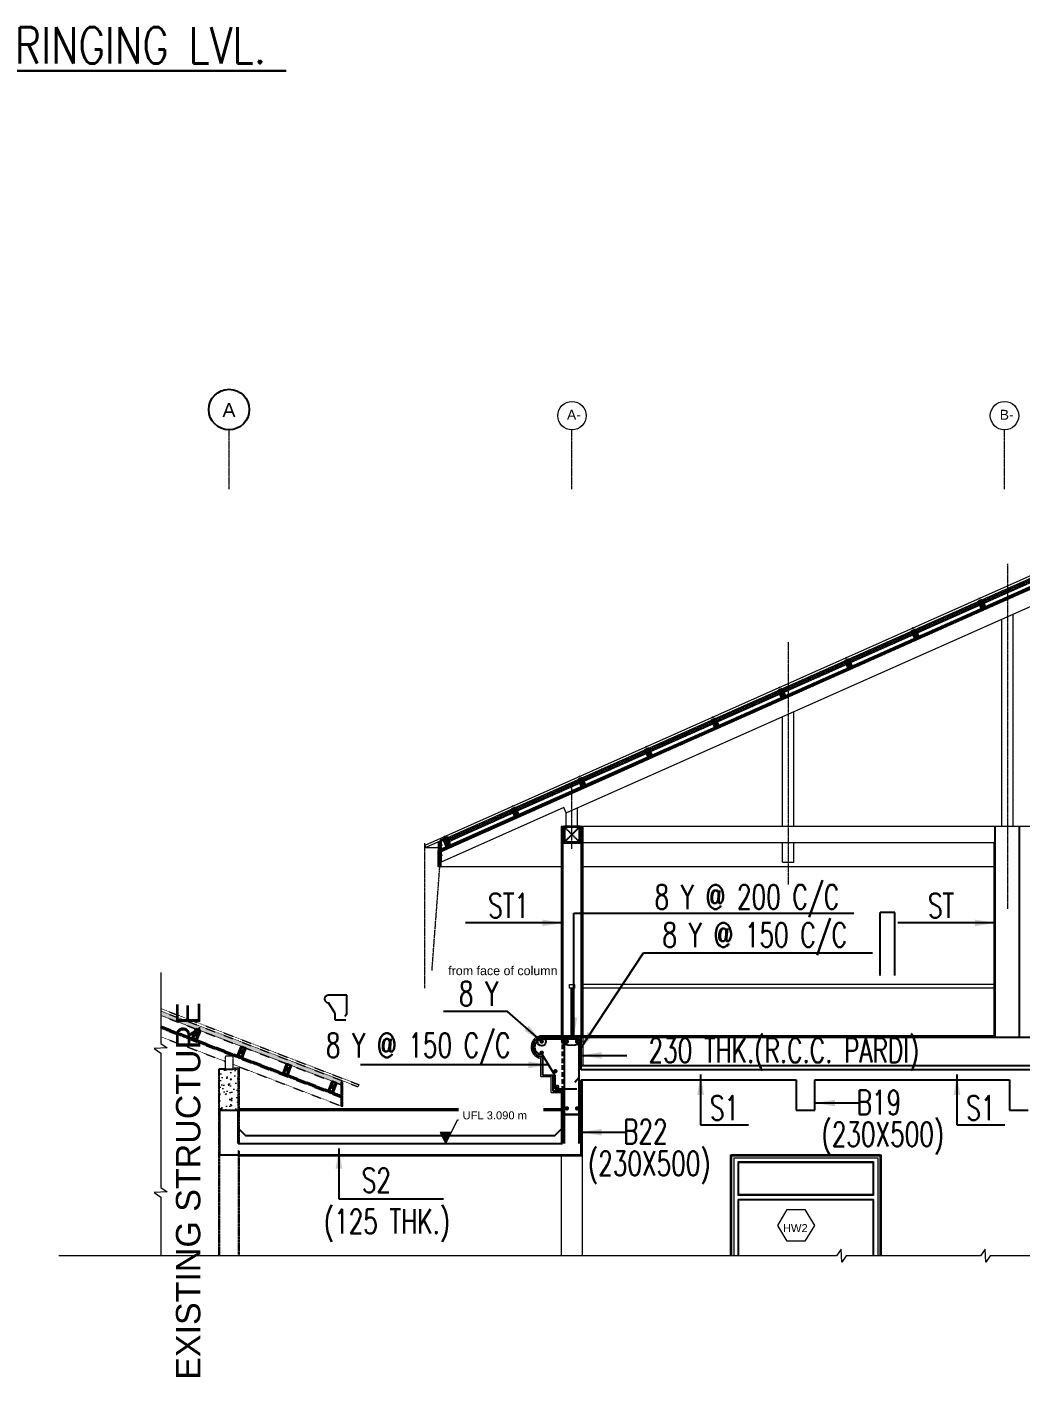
# Model space of a CAD drawing. Header units: millimetres. Extents: x 2659630 to 6742168, y -2425387 to -732288.
# Drawn here: x 3487215 to 3499462, y -1223741 to -1207093 of the extents above; entities that cross this region are included whole.
import ezdxf
from ezdxf.enums import TextEntityAlignment as Align

# ---------------------------------------------------------------- set-up
doc = ezdxf.new("R2010")
doc.units = ezdxf.units.MM
for name, pattern in [('DASHED', [0.75, 0.5, -0.25]), ('Grid Line', [22.225, 12.7, -3.175, 3.175, -3.175]), ('Hidden', [7.14375, 4.7625, -2.38125])]:
    doc.linetypes.add(name, pattern=pattern)
for name, color, linetype in [('A-COLUMN', 12, 'Continuous'), ('A-LINE 08', 8, 'Continuous'), ('A-LINE-1 HIDDEN', 1, 'Continuous'), ('A-MOULDING', 20, 'Continuous'), ('A-WATER PROOFING', 30, 'Continuous'), ('S-BEAM NO', 3, 'Continuous'), ('S-COLUMN', 1, 'Continuous'), ('S-COLUMN NO', 2, 'Continuous'), ('S-CONCRET LINE', 4, 'Continuous'), ('S-DIM-1', 5, 'Continuous'), ('S-REINFORCEMENT', 6, 'Continuous'), ('S-TITIL', 6, 'Continuous')]:
    doc.layers.add(name, color=color, linetype=linetype)
for name, color, linetype, lineweight in [('A-DETL', 90, 'Continuous', 18), ('A-DOOR', 31, 'Continuous', 18), ('A-DOOR-FRAM', 31, 'Continuous', 18), ('A-FLOR-HRAL', 11, 'Continuous', 18), ('A-GLAZ-IDEN', 152, 'Continuous', 9), ('A-GRID-MODE', 80, 'Continuous', 0), ('A-hatch', 253, 'Continuous', 0), ('A-PLASTER', 50, 'Continuous', 0), ('A-ROOF', 6, 'Continuous', 0), ('A-STAIRS', 31, 'Continuous', 18), ('A-STRUCTURE ABOVE', 251, 'DASHED', 0), ('A-TEXT', 211, 'Continuous', 9), ('A-WALL', 113, 'Continuous', 9), ('elevation 02', 2, 'Continuous', 9), ('G-ANNO-DIMS', 111, 'Continuous', 9), ('I-WALL', 2, 'Continuous', 18), ('licensing text', 7, 'Continuous', 5), ('S-GRID', 1, 'Continuous', 9), ('S-GRID-IDEN', 1, 'Continuous', 9), ('section roof', 37, 'Continuous', 20), ('section-steel', 27, 'Continuous', 30), ('TEXT', 150, 'Continuous', 25)]:
    doc.layers.add(name, color=color, linetype=linetype, lineweight=lineweight)
doc.styles.add('Arial', font='arial.ttf', dxfattribs={"height": 123})
doc.styles.add('Arial_1', font='arial.ttf', dxfattribs={"height": 98.353293})
doc.styles.add('Arial_2', font='arial.ttf', dxfattribs={"height": 121.981135})
doc.styles.add('ROMANS', font='r.shx', dxfattribs={"width": 0.7})
doc.dimstyles.new('dim100', dxfattribs={"dimtxt": 250, "dimasz": 250, "dimexe": 200, "dimexo": 200, "dimgap": 100, "dimtad": 1, "dimdec": 0, "dimrnd": 1, "dimzin": 0, "dimdsep": 46, "dimtxsty": 'ROMANS', "dimcen": 0, "dimclrd": 5, "dimclre": 5, "dimclrt": 4, "dimadec": 0, "dimazin": 0, "dimtfac": 1, "dimtdec": 0, "dimtix": 1, "dimtofl": 0, "dimtmove": 2, "dimatfit": 3, "dimfxl": 1, "dimtolj": 1, "dimtzin": 0, "dimlwd": -1, "dimlwe": -1, "dimarcsym": 0})
doc.dimstyles.new('dim33.33', dxfattribs={"dimtxt": 250, "dimasz": 250, "dimexe": 200, "dimexo": 200, "dimgap": 100, "dimtad": 1, "dimdec": 0, "dimlfac": 0.333331, "dimzin": 0, "dimdsep": 46, "dimtxsty": 'ROMANS', "dimcen": 0, "dimclrd": 5, "dimclre": 5, "dimclrt": 4, "dimadec": 0, "dimazin": 0, "dimtfac": 1, "dimtdec": 0, "dimtix": 1, "dimtofl": 0, "dimtmove": 2, "dimatfit": 3, "dimfxl": 1, "dimtolj": 1, "dimtzin": 0, "dimlwd": -1, "dimlwe": -1, "dimarcsym": 0})

# ---------------------------------------------------------------- blocks, each defined once
blk = doc.blocks.new('Spot section')
at = {"layer": 'G-ANNO-DIMS'}
h = blk.add_hatch(color=256, dxfattribs=at)
h.dxf.hatch_style = 1
h.paths.add_polyline_path([(0, 136), (67, 0), (135, 136)])
blk.add_lwpolyline([(135, 136), (0, 136), (67, 0), (213, 294), (1141, 294)], dxfattribs=at)
blk = doc.blocks.new('Purlins')
at = {"layer": 'A-hatch', "lineweight": -3}
h = blk.add_hatch(color=256, dxfattribs=at)
h.dxf.hatch_style = 1
h.paths.add_polyline_path([(61, 122), (0, 122), (0, 0), (61, 0)])
h.paths.add_polyline_path([(56.2, 117.2), (56.2, 4.8), (4.8, 4.8), (4.8, 117.2)], flags=16)
at = {"layer": 'A-COLUMN', "color": 1}
for points in [[(4.8, 117.2), (56.2, 4.8)], [(56.2, 117.2), (4.8, 4.8)]]:
    blk.add_lwpolyline(points, dxfattribs=at)
at = {"layer": 'section-steel'}
for points in [[(0, 122), (61, 122), (61, 0), (0, 0)], [(4.8, 117.2), (56.2, 117.2), (56.2, 4.8), (4.8, 4.8)]]:
    blk.add_lwpolyline(points, close=True, dxfattribs=at)
blk = doc.blocks.new('Grid - M_Grid Head - Circle_02-314212-GROUND FLOOR PLAN_01')
at = {"layer": 'A-LINE 08'}
blk.add_circle((0, 0), 5, dxfattribs=at)
blk = doc.blocks.new('Grid - M_Grid Head - Circle-24584-GROUND FLOOR PLAN-01')
at = {"layer": 'A-GRID-MODE'}
blk.add_circle((0, 0), 3.5, dxfattribs=at)

msp = doc.modelspace()

# ---------------------------------------------------------------- hatches: boundary and pattern name
at = {"layer": 'A-DETL'}
h = msp.add_hatch(dxfattribs=at)
h.set_pattern_fill('HONEY', color=256, scale=100, angle=45)
h.set_pattern_definition([(45, (2374518.583, 459189.726), (5.6035967, 20.912907593), [12.5, -25]), (165, (2374518.583, 459189.726), (-20.912907593, -5.6035967), [12.5, -25]), (105, (2374518.583, 459189.726), (-15.30931089, 15.30931089), [-25, 12.5])])
h.paths.add_polyline_path([(3499792.13, -1213856.261), (3499771.793, -1213810.583), (3498993.466, -1214157.117), (3499013.803, -1214202.794)])
h = msp.add_hatch(dxfattribs=at)
h.set_pattern_fill('HONEY', color=256, scale=100, angle=45)
h.set_pattern_definition([(45, (2373696.392, 458823.664), (5.6035967, 20.912907593), [12.5, -25]), (165, (2373696.392, 458823.664), (-20.912907593, -5.6035967), [12.5, -25]), (105, (2373696.392, 458823.664), (-15.30931089, 15.30931089), [-25, 12.5])])
h.paths.add_polyline_path([(3498969.939, -1214222.324), (3498949.602, -1214176.646), (3498171.275, -1214523.18), (3498191.612, -1214568.857)])
h = msp.add_hatch(dxfattribs=at)
h.set_pattern_fill('HONEY', color=256, scale=100, angle=45)
h.set_pattern_definition([(45, (2372874.201, 458457.6), (5.6035967, 20.912907593), [12.5, -25]), (165, (2372874.201, 458457.6), (-20.912907593, -5.6035967), [12.5, -25]), (105, (2372874.201, 458457.6), (-15.30931089, 15.30931089), [-25, 12.5])])
h.paths.add_polyline_path([(3498147.748, -1214588.387), (3498127.411, -1214542.709), (3497349.084, -1214889.243), (3497369.421, -1214934.92)])
h = msp.add_hatch(dxfattribs=at)
h.set_pattern_fill('HONEY', color=256, scale=100, angle=45)
h.set_pattern_definition([(45, (2372052.01, 458091.538), (5.6035967, 20.912907593), [12.5, -25]), (165, (2372052.01, 458091.538), (-20.912907593, -5.6035967), [12.5, -25]), (105, (2372052.01, 458091.538), (-15.30931089, 15.30931089), [-25, 12.5])])
h.paths.add_polyline_path([(3497325.557, -1214954.45), (3497305.22, -1214908.772), (3496526.893, -1215255.306), (3496547.23, -1215300.983)])
h = msp.add_hatch(dxfattribs=at)
h.set_pattern_fill('HONEY', color=256, scale=100, angle=45)
h.set_pattern_definition([(45, (2371229.819, 457725.475), (5.6035967, 20.912907593), [12.5, -25]), (165, (2371229.819, 457725.475), (-20.912907593, -5.6035967), [12.5, -25]), (105, (2371229.819, 457725.475), (-15.30931089, 15.30931089), [-25, 12.5])])
h.paths.add_polyline_path([(3496503.366, -1215320.513), (3496483.029, -1215274.835), (3495704.702, -1215621.369), (3495725.039, -1215667.046)])
h = msp.add_hatch(dxfattribs=at)
h.set_pattern_fill('HONEY', color=256, scale=100, angle=45)
h.set_pattern_definition([(45, (2370407.763, 457359.109), (5.6035967, 20.912907593), [12.5, -25]), (165, (2370407.763, 457359.109), (-20.912907593, -5.6035967), [12.5, -25]), (105, (2370407.763, 457359.109), (-15.30931089, 15.30931089), [-25, 12.5])])
h.paths.add_polyline_path([(3495681.175, -1215686.575), (3495660.838, -1215640.898), (3494882.511, -1215987.432), (3494902.848, -1216033.109)])
h = msp.add_hatch(dxfattribs=at)
h.set_pattern_fill('HONEY', color=256, scale=100, angle=45)
h.set_pattern_definition([(45, (2369585.438, 456993.349), (5.6035967, 20.912907593), [12.5, -25]), (165, (2369585.438, 456993.349), (-20.912907593, -5.6035967), [12.5, -25]), (105, (2369585.438, 456993.349), (-15.30931089, 15.30931089), [-25, 12.5])])
h.paths.add_polyline_path([(3494858.984, -1216052.638), (3494838.647, -1216006.961), (3494060.32, -1216353.495), (3494080.657, -1216399.172)])
h = msp.add_hatch(dxfattribs=at)
h.set_pattern_fill('HONEY', color=256, scale=100, angle=45)
h.set_pattern_definition([(45, (2368763.247, 456627.286), (5.6035967, 20.912907593), [12.5, -25]), (165, (2368763.247, 456627.286), (-20.912907593, -5.6035967), [12.5, -25]), (105, (2368763.247, 456627.286), (-15.30931089, 15.30931089), [-25, 12.5])])
h.paths.add_polyline_path([(3494036.793, -1216418.701), (3494016.456, -1216373.024), (3493238.13, -1216719.558), (3493258.466, -1216765.235)])
h = msp.add_hatch(dxfattribs=at)
h.set_pattern_fill('HONEY', color=256, scale=100, angle=45)
h.set_pattern_definition([(45, (2367941.056, 456261.223), (5.6035967, 20.912907593), [12.5, -25]), (165, (2367941.056, 456261.223), (-20.912907593, -5.6035967), [12.5, -25]), (105, (2367941.056, 456261.223), (-15.30931089, 15.30931089), [-25, 12.5])])
h.paths.add_polyline_path([(3493214.602, -1216784.764), (3493194.265, -1216739.087), (3492415.939, -1217085.621), (3492436.275, -1217131.298)])
at = {"layer": 'A-hatch', "lineweight": -3}
h = msp.add_hatch(color=256, dxfattribs=at)
h.dxf.hatch_style = 1
h.paths.add_polyline_path([(3498993.466, -1214157.117), (3498949.602, -1214176.646), (3498988.648, -1214264.347), (3499032.513, -1214244.817)])
h.paths.add_polyline_path([(3499027.231, -1214242.79), (3498990.676, -1214259.066), (3498954.883, -1214178.674), (3498991.439, -1214162.398)], flags=16)
h = msp.add_hatch(color=256, dxfattribs=at)
h.dxf.hatch_style = 1
h.paths.add_polyline_path([(3498171.275, -1214523.18), (3498127.411, -1214542.709), (3498166.458, -1214630.41), (3498210.322, -1214610.88)])
h.paths.add_polyline_path([(3498205.041, -1214608.853), (3498168.485, -1214625.129), (3498132.692, -1214544.737), (3498169.248, -1214528.461)], flags=16)
h = msp.add_hatch(color=256, dxfattribs=at)
h.dxf.hatch_style = 1
h.paths.add_polyline_path([(3497349.084, -1214889.243), (3497305.22, -1214908.772), (3497344.267, -1214996.473), (3497388.131, -1214976.943)])
h.paths.add_polyline_path([(3497382.85, -1214974.916), (3497346.294, -1214991.192), (3497310.501, -1214910.8), (3497347.057, -1214894.524)], flags=16)
h = msp.add_hatch(color=256, dxfattribs=at)
h.dxf.hatch_style = 1
h.paths.add_polyline_path([(3496526.893, -1215255.306), (3496483.029, -1215274.835), (3496522.076, -1215362.536), (3496565.94, -1215343.006)])
h.paths.add_polyline_path([(3496560.659, -1215340.979), (3496524.103, -1215357.254), (3496488.31, -1215276.862), (3496524.866, -1215260.587)], flags=16)
h = msp.add_hatch(color=256, dxfattribs=at)
h.dxf.hatch_style = 1
h.paths.add_polyline_path([(3495704.702, -1215621.369), (3495660.838, -1215640.898), (3495699.885, -1215728.599), (3495743.749, -1215709.069)])
h.paths.add_polyline_path([(3495738.468, -1215707.042), (3495701.912, -1215723.317), (3495666.119, -1215642.925), (3495702.675, -1215626.65)], flags=16)
h = msp.add_hatch(color=256, dxfattribs=at)
h.dxf.hatch_style = 1
h.paths.add_polyline_path([(3494882.511, -1215987.432), (3494838.647, -1216006.961), (3494877.694, -1216094.662), (3494921.558, -1216075.132)])
h.paths.add_polyline_path([(3494916.277, -1216073.105), (3494879.721, -1216089.38), (3494843.928, -1216008.988), (3494880.484, -1215992.713)], flags=16)
h = msp.add_hatch(color=256, dxfattribs=at)
h.dxf.hatch_style = 1
h.paths.add_polyline_path([(3494060.32, -1216353.495), (3494016.456, -1216373.024), (3494055.503, -1216460.725), (3494099.367, -1216441.195)])
h.paths.add_polyline_path([(3494094.086, -1216439.168), (3494057.53, -1216455.443), (3494021.737, -1216375.051), (3494058.293, -1216358.776)], flags=16)
h = msp.add_hatch(color=256, dxfattribs=at)
h.dxf.hatch_style = 1
h.paths.add_polyline_path([(3493238.13, -1216719.558), (3493194.265, -1216739.087), (3493233.312, -1216826.788), (3493277.176, -1216807.258)])
h.paths.add_polyline_path([(3493271.895, -1216805.231), (3493235.339, -1216821.506), (3493199.547, -1216741.114), (3493236.102, -1216724.839)], flags=16)
h = msp.add_hatch(color=256, dxfattribs=at)
h.dxf.hatch_style = 1
h.paths.add_polyline_path([(3494029.876, -1216957.973), (3493841.876, -1216957.973), (3493841.877, -1217145.972), (3494029.877, -1217145.972)], flags=16)
h.paths.add_polyline_path([(3494035.876, -1216951.973), (3493835.876, -1216951.973), (3493835.877, -1217151.972), (3494035.877, -1217151.972)])
h = msp.add_hatch(color=256, dxfattribs=at)
h.dxf.hatch_style = 1
h.paths.add_polyline_path([(3492395.115, -1217094.892), (3492351.251, -1217114.421), (3492390.298, -1217202.122), (3492434.162, -1217182.592)])
h.paths.add_polyline_path([(3492428.881, -1217180.565), (3492392.325, -1217196.84), (3492356.532, -1217116.448), (3492393.088, -1217100.173)], flags=16)
at = {"layer": 'A-STRUCTURE ABOVE', "linetype": 'Hidden', "ltscale": 0.005, "true_color": 0x939598}
h = msp.add_hatch(dxfattribs=at)
h.set_pattern_fill('HONEY', color=252, scale=100, angle=44.9997132)
h.set_pattern_definition([(44.9997132, (2353663.872, 454920.944), (5.60370138, 20.912879545), [12.5, -25]), (164.9997132, (2353663.872, 454920.944), (-20.91293564, -5.603492025), [12.5, -25]), (104.9997132, (2353663.872, 454920.944), (-15.309234264, 15.30938752), [-25, 12.5])])
h.paths.add_polyline_path([(3488867.045, -1219228.717), (3488867.045, -1219282.274), (3491085.429, -1220133.845), (3491085.429, -1220080.288)])
h = msp.add_hatch(dxfattribs=at)
h.set_pattern_fill('ANSI37', color=252, scale=100, angle=338.9997132)
h.set_pattern_definition([(23.999713, (3697602.261, -1179856.3), (-5.0841509, 11.4193437), []), (113.999713, (3697602.261, -1179856.3), (-11.4193437, -5.0841509), [])])
h.paths.add_polyline_path([(3488867.045, -1219414.668), (3488867.045, -1219441.447), (3491085.428, -1220293.017), (3491085.428, -1220266.238)])
h = msp.add_hatch(dxfattribs=at)
h.set_pattern_fill('AR-CONC', color=252, scale=25, angle=359.9997132)
h.set_pattern_definition([(49.999713, (4093094.86, -1937688.88), (179.314967, -15.688931), [18.75, -206.25]), (354.999713, (4093094.86, -1937688.88), (-34.686892, 188.048207), [15, -165]), (100.451158, (4093109.8, -1937690.2), (144.628074, 172.359274), [15.935048, -175.285528]), (46.183913, (4093094.86, -1937638.88), (266.810126, -41.381156), [28.125, -309.375]), (96.63535, (4093117.1, -1937642.33), (233.666705, 243.52848), [23.902585, -262.92844]), (351.183877, (4093094.86, -1937638.88), (233.666705, 243.52848), [22.5, -247.5]), (20.999713, (4093119.86, -1937651.38), (149.22626, -100.65547), [18.75, -206.25]), (325.999713, (4093119.86, -1937651.38), (60.82974, 181.287207), [15, -165]), (71.451158, (4093132.3, -1937659.77), (210.055998, 80.631737), [15.935047, -175.285528]), (37.499713, (4093094.86, -1937688.884), (3.0403804, 83.2234482), [0, -163, 0, -167.5, 0, -165.625]), (7.499713, (4093094.86, -1937688.88), (65.767878, 98.602599), [0, -95.5, 0, -159.25, 0, -63.125]), (327.499713, (4093039.11, -1937688.884), (133.455581, -5.639386), [0, -62.5, 0, -195, 0, -258.75]), (317.499713, (4093014.11, -1937688.88), (145.796668, 25.025516), [0, -81.25, 0, -129.5, 0, -183.75])])
h.paths.add_polyline_path([(3489820.894, -1220451.855), (3489590.894, -1220451.854), (3489590.897, -1219951.854), (3489820.896, -1219951.855)])
h = msp.add_hatch(dxfattribs=at)
h.set_pattern_fill('ANSI31', color=252, scale=100, angle=338.7453312)
h.set_pattern_definition([(23.7453312, (2353690.321, 455061.776), (-5.03340129, 11.44180368), [])])
h.paths.add_polyline_path([(3491109.117, -1220096.918), (3491085.429, -1220096.918), (3491085.428, -1220399.485), (3491110.427, -1220399.486), (3491110.055, -1220311.261), (3491106.226, -1220310.804), (3491106.226, -1220299.778), (3491110.004, -1220299.287), (3491109.523, -1220185.524), (3491106.227, -1220185.096), (3491106.227, -1220174.07), (3491109.473, -1220173.682)])
at = {"layer": 'A-WALL', "lineweight": -3}
h = msp.add_hatch(dxfattribs=at)
h.set_pattern_fill('ANSI37', color=252, scale=100, angle=24)
h.set_pattern_definition([(69, (2283973.199, 398736.058), (-11.66975533, 4.47959937), []), (159, (2283973.199, 398736.058), (-4.47959937, -11.66975533), [])])
h.paths.add_polyline_path([(3499262.466, -1214169.801), (3499252.297, -1214146.963), (3499945.439, -1213838.356), (3499955.608, -1213861.195)])
h = msp.add_hatch(dxfattribs=at)
h.set_pattern_fill('ANSI37', color=252, scale=100, angle=24)
h.set_pattern_definition([(69, (2283280.057, 398427.451), (-11.66975533, 4.47959937), []), (159, (2283280.057, 398427.451), (-4.47959937, -11.66975533), [])])
h.paths.add_polyline_path([(3498569.323, -1214478.408), (3498559.155, -1214455.57), (3499252.297, -1214146.963), (3499262.466, -1214169.801)])
h = msp.add_hatch(dxfattribs=at)
h.set_pattern_fill('ANSI37', color=252, scale=100, angle=24)
h.set_pattern_definition([(69, (2282586.915, 398118.845), (-11.66975533, 4.47959937), []), (159, (2282586.915, 398118.845), (-4.47959937, -11.66975533), [])])
h.paths.add_polyline_path([(3497876.181, -1214787.015), (3497866.013, -1214764.176), (3498559.155, -1214455.57), (3498569.323, -1214478.408)])
h = msp.add_hatch(dxfattribs=at)
h.set_pattern_fill('ANSI37', color=252, scale=100, angle=24)
h.set_pattern_definition([(69, (2281893.773, 397810.238), (-11.66975533, 4.47959937), []), (159, (2281893.773, 397810.238), (-4.47959937, -11.66975533), [])])
h.paths.add_polyline_path([(3497183.039, -1215095.622), (3497172.871, -1215072.783), (3497866.013, -1214764.176), (3497876.181, -1214787.015)])
h = msp.add_hatch(dxfattribs=at)
h.set_pattern_fill('ANSI37', color=252, scale=100, angle=24)
h.set_pattern_definition([(69, (2281200.63, 397501.631), (-11.66975533, 4.47959937), []), (159, (2281200.63, 397501.631), (-4.47959937, -11.66975533), [])])
h.paths.add_polyline_path([(3496489.897, -1215404.228), (3496479.728, -1215381.39), (3497172.871, -1215072.783), (3497183.039, -1215095.622)])
h = msp.add_hatch(dxfattribs=at)
h.set_pattern_fill('ANSI37', color=252, scale=100, angle=24)
h.set_pattern_definition([(69, (2280507.488, 397193.024), (-11.66975533, 4.47959937), []), (159, (2280507.488, 397193.024), (-4.47959937, -11.66975533), [])])
h.paths.add_polyline_path([(3495796.755, -1215712.835), (3495786.586, -1215689.997), (3496479.728, -1215381.39), (3496489.897, -1215404.228)])
h = msp.add_hatch(dxfattribs=at)
h.set_pattern_fill('ANSI37', color=252, scale=100, angle=24)
h.set_pattern_definition([(69, (2279814.346, 396884.418), (-11.66975533, 4.47959937), []), (159, (2279814.346, 396884.418), (-4.47959937, -11.66975533), [])])
h.paths.add_polyline_path([(3495103.613, -1216021.442), (3495093.444, -1215998.603), (3495786.586, -1215689.997), (3495796.755, -1215712.835)])
h = msp.add_hatch(dxfattribs=at)
h.set_pattern_fill('ANSI37', color=252, scale=100, angle=24)
h.set_pattern_definition([(69, (2279121.204, 396575.811), (-11.66975533, 4.47959937), []), (159, (2279121.204, 396575.811), (-4.47959937, -11.66975533), [])])
h.paths.add_polyline_path([(3494410.47, -1216330.049), (3494400.302, -1216307.21), (3495093.444, -1215998.603), (3495103.613, -1216021.442)])
h = msp.add_hatch(dxfattribs=at)
h.set_pattern_fill('ANSI37', color=252, scale=100, angle=24)
h.set_pattern_definition([(69, (2278428.062, 396267.204), (-11.66975533, 4.47959937), []), (159, (2278428.062, 396267.204), (-4.47959937, -11.66975533), [])])
h.paths.add_polyline_path([(3493717.328, -1216638.656), (3493707.16, -1216615.817), (3494400.302, -1216307.21), (3494410.47, -1216330.049)])
h = msp.add_hatch(dxfattribs=at)
h.set_pattern_fill('ANSI37', color=252, scale=100, angle=24)
h.set_pattern_definition([(69, (2277734.92, 395958.597), (-11.66975533, 4.47959937), []), (159, (2277734.92, 395958.597), (-4.47959937, -11.66975533), [])])
h.paths.add_polyline_path([(3493024.186, -1216947.262), (3493014.018, -1216924.424), (3493707.16, -1216615.817), (3493717.328, -1216638.656)])
h = msp.add_hatch(dxfattribs=at)
h.set_pattern_fill('ANSI37', color=252, scale=100, angle=24)
h.set_pattern_definition([(69, (2277041.777, 395649.99), (-11.66975533, 4.47959937), []), (159, (2277041.777, 395649.99), (-4.47959937, -11.66975533), [])])
h.paths.add_polyline_path([(3492320.876, -1217260.396), (3492320.876, -1217233.03), (3493014.018, -1216924.424), (3493024.186, -1216947.262)])
h = msp.add_hatch(dxfattribs=at)
h.set_pattern_fill('ANSI31', color=252, scale=100, angle=338.745618)
h.set_pattern_definition([(23.74561796, (2365692.834, 458010.503), (-5.03345856, 11.44177849), [])])
h.paths.add_polyline_path([(3492292.538, -1217142.497), (3492316.226, -1217142.497), (3492316.226, -1217445.065), (3492291.226, -1217445.065), (3492291.599, -1217356.84), (3492295.428, -1217356.383), (3492295.428, -1217345.357), (3492291.65, -1217344.866), (3492292.131, -1217231.103), (3492295.428, -1217230.675), (3492295.428, -1217219.649), (3492292.182, -1217219.261)])

# ---------------------------------------------------------------- linework, layer by layer
at = {"layer": 'A-COLUMN', "color": 1}
for points in [[(3498954.883, -1214178.674), (3499027.231, -1214242.79)], [(3498991.439, -1214162.398), (3498990.676, -1214259.066)], [(3498132.692, -1214544.737), (3498205.041, -1214608.853)], [(3498169.248, -1214528.461), (3498168.485, -1214625.129)], [(3497310.501, -1214910.8), (3497382.85, -1214974.916)], [(3497347.057, -1214894.524), (3497346.294, -1214991.192)], [(3496488.31, -1215276.862), (3496560.659, -1215340.979)], [(3496524.866, -1215260.587), (3496524.103, -1215357.254)], [(3495702.675, -1215626.65), (3495701.912, -1215723.317)], [(3495666.119, -1215642.925), (3495738.468, -1215707.042)], [(3494843.928, -1216008.988), (3494916.277, -1216073.105)], [(3494880.484, -1215992.713), (3494879.721, -1216089.38)], [(3494021.737, -1216375.051), (3494094.086, -1216439.168)], [(3494058.293, -1216358.776), (3494057.53, -1216455.443)], [(3493199.547, -1216741.114), (3493271.895, -1216805.231)], [(3493236.102, -1216724.839), (3493235.339, -1216821.506)], [(3492356.532, -1217116.448), (3492428.881, -1217180.565)], [(3492393.088, -1217100.173), (3492392.325, -1217196.84)]]:
    msp.add_lwpolyline(points, dxfattribs=at)
at = {"layer": 'A-DOOR'}
for p, q in [((3495930.378, -1221038.951), (3497706.378, -1221038.951)), ((3497656.378, -1221088.951), (3495980.378, -1221088.951)), ((3497646.378, -1221098.951), (3495990.378, -1221098.951)), ((3497656.378, -1221501.928), (3495980.378, -1221501.928)), ((3497656.378, -1221551.928), (3495980.378, -1221551.928)), ((3497646.378, -1221491.928), (3495990.378, -1221491.928)), ((3497646.378, -1221561.928), (3495990.378, -1221561.928))]:
    msp.add_line(p, q, dxfattribs=at)
at = {"layer": 'A-DOOR-FRAM'}
for p, q in [((3495930.378, -1221038.951), (3495930.378, -1222247.498)), ((3495980.378, -1221088.951), (3495980.378, -1221501.928)), ((3495990.378, -1221098.951), (3495990.378, -1221491.928)), ((3497646.378, -1221098.951), (3497646.378, -1221491.928)), ((3497656.378, -1221088.951), (3497656.378, -1221501.928)), ((3497706.378, -1221038.951), (3497706.378, -1222247.498)), ((3495980.378, -1221551.928), (3495980.378, -1222247.498)), ((3495990.378, -1221561.928), (3495990.378, -1222247.498)), ((3497646.378, -1221561.928), (3497646.378, -1222247.498)), ((3497656.378, -1221551.928), (3497656.378, -1222247.498))]:
    msp.add_line(p, q, dxfattribs=at)
at = {"layer": 'A-FLOR-HRAL'}
for p, q in [((3493927.876, -1219552.049), (3493927.876, -1218947.045)), ((3493943.876, -1219552.049), (3493943.876, -1218947.045)), ((3499135.873, -1218902.046), (3494070.878, -1218902.046)), ((3499135.873, -1218947.046), (3494070.878, -1218947.046))]:
    msp.add_line(p, q, dxfattribs=at)
msp.add_lwpolyline([(3493905.876, -1218902.045), (3493965.876, -1218902.045), (3493965.876, -1218947.045), (3493905.876, -1218947.045)], close=True, dxfattribs=at)
at = {"layer": 'A-GLAZ-IDEN'}
msp.add_lwpolyline([(3496806.578, -1222065.803), (3496591.86, -1222065.803), (3496473.854, -1221870.912), (3496591.86, -1221676.021), (3496808.171, -1221676.021), (3496926.178, -1221870.912), (3496806.578, -1222065.803)], close=True, dxfattribs=at)
at = {"layer": 'A-LINE-1 HIDDEN', "linetype": 'Hidden'}
for p, q in [((3493820.876, -1216951.963), (3493820.876, -1219552.05)), ((3494050.876, -1216951.963), (3494050.876, -1219552.05)), ((3499155.88, -1219552.049), (3499155.88, -1216951.962)), ((3499455.879, -1219552.049), (3499455.879, -1216951.962)), ((3494050.876, -1217151.967), (3493820.876, -1217151.967)), ((3494050.876, -1219552.049), (3509800.878, -1219552.048)), ((3489832.974, -1220451.964), (3493800.878, -1220451.964))]:
    msp.add_line(p, q, dxfattribs=at)
at = {"layer": 'A-LINE-1 HIDDEN', "linetype": 'Hidden', "ltscale": 0.5}
for p, q in [((3493841.876, -1216957.968), (3494029.877, -1217145.967)), ((3493841.877, -1217145.967), (3494029.876, -1216957.968))]:
    msp.add_line(p, q, dxfattribs=at)
at = {"layer": 'A-LINE-1 HIDDEN', "linetype": 'Hidden'}
msp.add_lwpolyline([(3495893.378, -1222247.498), (3495893.378, -1221001.951), (3497743.378, -1221001.951), (3497743.378, -1222247.498)], dxfattribs=at)
at = {"layer": 'A-MOULDING'}
msp.add_line((3509820.879, -1219902.044), (3494050.878, -1219902.044), dxfattribs=at)
at = {"layer": 'A-PLASTER'}
for p, q in [((3494070.878, -1219532.038), (3493567.599, -1219532.038)), ((3494070.878, -1219532.038), (3494070.878, -1219902.044)), ((3493550.876, -1220037.008), (3493550.876, -1219810.581)), ((3493550.876, -1220037.008), (3493680.878, -1220037.009)), ((3493680.877, -1220231.983), (3493680.878, -1220037.009)), ((3494062.878, -1220076.965), (3494062.878, -1221013.965)), ((3493680.877, -1220231.983), (3493800.878, -1220231.983)), ((3493800.878, -1220231.983), (3493800.878, -1220861.966)), ((3489832.96, -1221013.966), (3494062.878, -1221013.966))]:
    msp.add_line(p, q, dxfattribs=at)
msp.add_arc((3493570.876, -1219672.008), 140.009, 90, 261.7872427, dxfattribs=at)
at = {"layer": 'A-ROOF', "linetype": 'Continuous'}
for p, q in [((3501935.878, -1212816.421), (3492120.876, -1217186.341)), ((3501935.878, -1212847.071), (3492132.264, -1217211.921)), ((3492120.876, -1217186.341), (3492132.264, -1217211.921)), ((3492132.264, -1217211.921), (3492292.026, -1217211.921)), ((3492316.226, -1217445.065), (3493800.876, -1217445.065)), ((3494070.878, -1217445.065), (3499143.879, -1217445.065))]:
    msp.add_line(p, q, dxfattribs=at)
at = {"layer": 'A-STAIRS'}
for points in [[(3488867.045, -1218753.902), (3488867.045, -1219626.693), (3488942.947, -1219681.082), (3488784.419, -1219689.488), (3488867.045, -1219748.696), (3488867.045, -1221402.713), (3488942.947, -1221457.102), (3488784.419, -1221465.508), (3488867.045, -1221524.716), (3488867.045, -1222247.498)], [(3513065.678, -1222247.498), (3500871.371, -1222247.498), (3500816.982, -1222323.399), (3500808.576, -1222164.872), (3500749.368, -1222247.498), (3499095.351, -1222247.498), (3499040.962, -1222323.399), (3499032.556, -1222164.872), (3498973.348, -1222247.498), (3497319.332, -1222247.498), (3497264.942, -1222323.399), (3497256.56, -1222165.316), (3497197.328, -1222247.498), (3487607.83, -1222247.498)]]:
    msp.add_lwpolyline(points, dxfattribs=at)
at = {"layer": 'A-STRUCTURE ABOVE', "color": 252, "linetype": 'Hidden', "ltscale": 0.005, "true_color": 0x939598}
for p, q in [((3488867.045, -1219198.725), (3491305.867, -1220134.915)), ((3488867.045, -1219228.717), (3491295.832, -1220161.055)), ((3488867.045, -1219282.274), (3491085.429, -1220133.845)), ((3488867.045, -1219283.988), (3491085.429, -1220135.559)), ((3488867.045, -1219414.668), (3491085.428, -1220266.238)), ((3488867.045, -1219545.348), (3489658.77, -1219849.267)), ((3489578.947, -1222247.498), (3489579.028, -1219939.817)), ((3489658.77, -1219939.817), (3489579.028, -1219939.817)), ((3489590.894, -1220451.854), (3489590.896, -1219949.817)), ((3489820.896, -1219949.818), (3489590.896, -1219949.817)), ((3489658.77, -1219939.817), (3489758.77, -1219939.818)), ((3489758.77, -1219887.654), (3491085.428, -1220396.918)), ((3489758.77, -1219929.818), (3489832.988, -1219929.818)), ((3489820.894, -1220451.855), (3489820.896, -1219949.818)), ((3489832.988, -1219929.818), (3489832.963, -1220861.966)), ((3489590.947, -1222247.498), (3489590.993, -1220941.964)), ((3489820.961, -1220941.964), (3489820.926, -1222247.498)), ((3489832.96, -1220953.964), (3489832.926, -1222247.498))]:
    msp.add_line(p, q, dxfattribs=at)
for points in [[(3488867.045, -1219441.447), (3491085.428, -1220293.017), (3491085.428, -1220266.238), (3488867.045, -1219414.668)], [(3491109.117, -1220096.866), (3491085.429, -1220096.971), (3491085.428, -1220399.485), (3491110.428, -1220399.486), (3491109.117, -1220096.866)]]:
    msp.add_lwpolyline(points, dxfattribs=at)
msp.add_lwpolyline([(3489758.771, -1219784.362), (3489658.771, -1219784.362), (3489658.77, -1219949.817), (3489758.77, -1219949.818)], close=True, dxfattribs=at)
at = {"layer": 'A-WALL'}
for p, q in [((3510070.883, -1216951.962), (3493800.978, -1216951.963)), ((3493800.978, -1216951.963), (3493800.978, -1219532.038)), ((3494070.878, -1216951.963), (3494070.878, -1219532.038)), ((3499143.879, -1217151.958), (3494070.878, -1217151.958)), ((3499143.879, -1219532.04), (3499143.879, -1217151.958)), ((3499135.873, -1219532.04), (3494070.878, -1219532.042)), ((3489832.974, -1220431.964), (3493800.878, -1220431.964)), ((3493800.878, -1221013.965), (3493800.878, -1222247.498)), ((3494062.878, -1221013.965), (3494062.878, -1222247.498))]:
    msp.add_line(p, q, dxfattribs=at)
at = {"layer": 'A-WALL', "color": 252, "lineweight": -3}
for p, q in [((3492292.131, -1217186.965), (3492292.179, -1217175.122, 0.001)), ((3492291.599, -1217312.703), (3492291.65, -1217300.728, 0.001))]:
    msp.add_line(p, q, dxfattribs=at)
for points in [[(3499945.439, -1213838.356), (3499955.608, -1213861.195), (3499262.466, -1214169.801), (3499252.297, -1214146.963)], [(3499252.297, -1214146.963), (3499262.466, -1214169.801), (3498569.323, -1214478.408), (3498559.155, -1214455.57)], [(3498559.155, -1214455.57), (3498569.323, -1214478.408), (3497876.181, -1214787.015), (3497866.013, -1214764.176)], [(3497866.013, -1214764.176), (3497876.181, -1214787.015), (3497183.039, -1215095.622), (3497172.871, -1215072.783)], [(3497172.871, -1215072.783), (3497183.039, -1215095.622), (3496489.897, -1215404.228), (3496479.728, -1215381.39)], [(3496479.728, -1215381.39), (3496489.897, -1215404.228), (3495796.755, -1215712.835), (3495786.586, -1215689.997)], [(3495786.586, -1215689.997), (3495796.755, -1215712.835), (3495103.613, -1216021.442), (3495093.444, -1215998.603)], [(3495093.444, -1215998.603), (3495103.613, -1216021.442), (3494410.47, -1216330.049), (3494400.302, -1216307.21)], [(3494400.302, -1216307.21), (3494410.47, -1216330.049), (3493717.328, -1216638.656), (3493707.16, -1216615.817)], [(3493707.16, -1216615.817), (3493717.328, -1216638.656), (3493024.186, -1216947.262), (3493014.018, -1216924.424)], [(3493014.018, -1216924.424), (3493024.186, -1216947.262), (3492320.876, -1217260.396), (3492320.876, -1217233.03)]]:
    msp.add_lwpolyline(points, close=True, dxfattribs=at)
at = {"layer": 'A-WALL', "lineweight": -3}
msp.add_lwpolyline([(3492425.407, -1217148.445), (3492429.975, -1217146.411), (3492403.031, -1217085.894), (3492315.703, -1217124.775), (3492315.703, -1217354.434), (3492320.876, -1217354.434), (3492320.876, -1217127.945), (3492400.497, -1217092.496), (3492425.407, -1217148.445)], close=True, dxfattribs=at)
at = {"layer": 'A-WALL', "color": 5, "lineweight": -3}
for points in [[(3492292.182, -1217219.261), (3492292.538, -1217142.445), (3492316.226, -1217142.55), (3492316.226, -1217445.065), (3492291.226, -1217445.065), (3492291.599, -1217312.703)], [(3492291.65, -1217300.728), (3492292.131, -1217186.965)]]:
    msp.add_lwpolyline(points, dxfattribs=at)
at = {"layer": 'A-WALL', "color": 5, "lineweight": -3, "elevation": 0.001}
for points in [[(3492292.179, -1217175.122), (3492295.428, -1217175.511), (3492295.428, -1217186.537), (3492292.179, -1217186.959)], [(3492291.599, -1217312.703), (3492295.428, -1217312.245), (3492295.428, -1217301.219), (3492291.65, -1217300.728)]]:
    msp.add_lwpolyline(points, dxfattribs=at)
at = {"layer": 'elevation 02', "color": 2}
for p, q in [((3492320.876, -1217233.03), (3501935.878, -1212952.156)), ((3493865.876, -1216785.972), (3501935.878, -1213192.976)), ((3499792.13, -1213856.261), (3499013.803, -1214202.794)), ((3498969.939, -1214222.324), (3498191.612, -1214568.857)), ((3499235.879, -1216951.963), (3499235.879, -1214395.092)), ((3499375.879, -1216951.963), (3499375.879, -1214332.76)), ((3498147.748, -1214588.387), (3497369.421, -1214934.92)), ((3497325.557, -1214954.45), (3496547.23, -1215300.983)), ((3496503.366, -1215320.513), (3495725.039, -1215667.046)), ((3496533.378, -1216951.963), (3496533.378, -1215598.324)), ((3496673.378, -1216951.963), (3496673.378, -1215535.992)), ((3495681.175, -1215686.575), (3494902.848, -1216033.109)), ((3494858.984, -1216052.638), (3494080.657, -1216399.172)), ((3494036.793, -1216418.701), (3493258.466, -1216765.235)), ((3493835.371, -1216717.456), (3492320.876, -1217391.753)), ((3493214.602, -1216784.764), (3492415.452, -1217140.569)), ((3493865.876, -1216785.972), (3493835.371, -1216717.456)), ((3493865.876, -1216951.967), (3493865.876, -1216785.972)), ((3494005.876, -1216951.967), (3494005.876, -1216723.64)), ((3492320.876, -1217233.03), (3492320.876, -1217391.753)), ((3496533.378, -1217391.746), (3496533.378, -1217151.958)), ((3496673.378, -1217391.746), (3496673.378, -1217151.958)), ((3496533.378, -1217391.746), (3496673.378, -1217391.746))]:
    msp.add_line(p, q, dxfattribs=at)
at = {"layer": 'I-WALL'}
msp.add_line((3495905.378, -1221013.951), (3495905.378, -1222247.498), dxfattribs=at)
msp.add_lwpolyline([(3495905.378, -1221013.951), (3497731.378, -1221013.951), (3497731.378, -1222247.498)], dxfattribs=at)
at = {"layer": 'S-COLUMN', "ltscale": 2500}
msp.add_circle((3493562.364, -1219604.097), 52.968, dxfattribs=at)
at = {"layer": 'S-COLUMN NO', "ltscale": 2500}
msp.add_ellipse((3493930.164, -1219602.615), major_axis=(120.714, 0), ratio=0.406785743, dxfattribs=at)
at = {"layer": 'S-CONCRET LINE'}
for p, q in [((3494050.878, -1219552.05), (3493567.416, -1219552.05)), ((3494050.878, -1219951.965), (3494050.878, -1219552.05)), ((3493570.876, -1219792.017), (3493570.876, -1220017.008)), ((3501935.878, -1219951.965), (3494050.878, -1219951.965)), ((3493570.876, -1220017.008), (3493700.878, -1220017.009)), ((3493700.878, -1220017.009), (3493700.877, -1220211.983)), ((3494050.878, -1220502.046), (3494050.878, -1220076.965)), ((3494050.878, -1220076.965), (3496700.879, -1220076.965)), ((3496700.879, -1220076.965), (3496700.879, -1220451.969)), ((3496930.879, -1220076.965), (3499330.879, -1220076.965)), ((3496930.879, -1220451.969), (3496930.879, -1220076.965)), ((3499330.879, -1220076.965), (3499330.879, -1220451.969)), ((3493700.877, -1220211.983), (3493820.878, -1220211.983)), ((3493820.878, -1220211.983), (3493820.878, -1220502.046)), ((3489590.894, -1220451.854), (3489820.894, -1220451.855)), ((3489590.993, -1221001.966), (3489590.995, -1220451.854)), ((3489820.95, -1220861.966), (3489820.894, -1220451.855)), ((3496700.879, -1220451.969), (3496930.879, -1220451.969)), ((3499330.879, -1220451.969), (3499560.879, -1220451.969)), ((3493820.878, -1220502.046), (3494050.878, -1220502.046)), ((3489820.942, -1220861.966), (3493820.878, -1220861.966)), ((3489590.993, -1221001.966), (3494050.878, -1221001.966))]:
    msp.add_line(p, q, dxfattribs=at)
at = {"layer": 'S-CONCRET LINE', "linetype": 'Hidden', "ltscale": 12}
msp.add_line((3493820.878, -1220211.983), (3493820.876, -1219552.05), dxfattribs=at)
at = {"layer": 'S-CONCRET LINE'}
msp.add_lwpolyline([(3493820.878, -1221001.965), (3494050.878, -1221001.965), (3494050.878, -1220502.046), (3493820.878, -1220502.046), (3493820.878, -1220861.966)], dxfattribs=at)
msp.add_arc((3493570.877, -1219672.008), 120.009, 91.6526791, 269.9995046, dxfattribs=at)
at = {"layer": 'S-GRID', "linetype": 'Grid Line'}
for p, q in [((3489706.035, -1212791.478), (3489706.035, -1212061.466)), ((3493935.877, -1212791.478), (3493935.877, -1212061.466)), ((3499270.879, -1212791.477), (3499270.879, -1212061.466)), ((3499305.879, -1213712.212), (3499305.879, -1217968.882)), ((3498955.555, -1214130.993), (3499010.581, -1214254.582)), ((3498133.364, -1214497.056), (3498188.39, -1214620.645)), ((3496603.378, -1214680.132), (3496603.378, -1217667.667)), ((3497311.173, -1214863.119), (3497366.199, -1214986.708)), ((3496488.982, -1215229.182), (3496544.008, -1215352.771)), ((3495666.792, -1215595.245), (3495721.817, -1215718.834)), ((3494844.601, -1215961.308), (3494899.626, -1216084.897)), ((3493935.877, -1217227.078), (3493935.876, -1216413.067)), ((3494022.41, -1216327.371), (3494077.435, -1216450.96)), ((3493200.219, -1216693.434), (3493255.244, -1216817.023)), ((3492357.205, -1217068.768), (3492412.23, -1217192.357)), ((3492120.876, -1218945.044), (3492120.876, -1217158.835)), ((3492210.062, -1218727.688), (3492320.876, -1217248.044))]:
    msp.add_line(p, q, dxfattribs=at)
at = {"layer": 'S-REINFORCEMENT'}
for p, q in [((3497737.297, -1218790.481), (3497737.295, -1218011.098)), ((3497917.297, -1218011.098), (3497737.295, -1218011.098)), ((3497917.296, -1218790.481), (3497917.297, -1218011.098)), ((3491070.15, -1219030.999), (3490931.111, -1219030.999)), ((3491160.151, -1219030.999), (3491070.15, -1219030.999)), ((3491160.151, -1219265.979), (3491160.151, -1219030.999)), ((3491010.151, -1219250.978), (3490932.65, -1219125.982)), ((3491010.151, -1219250.978), (3491010.151, -1219335.965)), ((3491160.151, -1219265.979), (3491133.475, -1219297.158)), ((3491010.151, -1219335.965), (3491145.81, -1219335.965)), ((3493845.876, -1219577.05), (3493567.797, -1219577.05)), ((3494025.878, -1219577.05), (3493845.876, -1219577.05)), ((3493845.88, -1220861.966), (3493845.876, -1219577.05)), ((3494025.878, -1220861.966), (3494025.878, -1219577.05)), ((3493725.878, -1220017.009), (3493570.876, -1219767.017)), ((3493725.878, -1220017.009), (3493725.877, -1220186.983)), ((3494025.878, -1220047.011), (3493972.525, -1220109.367)), ((3493725.877, -1220186.983), (3493997.196, -1220186.983))]:
    msp.add_line(p, q, dxfattribs=at)
at = {"layer": 'S-REINFORCEMENT', "const_width": 26.46}
for points in [[(3493548.594, -1219604.097, 1), (3493576.134, -1219604.097, 1)], [(3493548.594, -1219604.097, 1), (3493576.134, -1219604.097, 1)], [(3493548.594, -1219604.097, 1), (3493576.134, -1219604.097, 1)], [(3493859.1, -1219604.097, 1), (3493886.64, -1219604.097, 1)], [(3493859.1, -1219604.097, 1), (3493886.64, -1219604.097, 1)], [(3493859.1, -1219604.097, 1), (3493886.64, -1219604.097, 1)], [(3493985.57, -1219604.097, 1), (3494013.11, -1219604.097, 1)], [(3493985.57, -1219604.097, 1), (3494013.11, -1219604.097, 1)], [(3493985.57, -1219604.097, 1), (3494013.11, -1219604.097, 1)], [(3493548.594, -1219741.772, 1), (3493576.134, -1219741.772, 1)], [(3493548.594, -1219741.772, 1), (3493576.134, -1219741.772, 1)], [(3493548.594, -1219741.772, 1), (3493576.134, -1219741.772, 1)], [(3493717.243, -1219969.993, 1), (3493744.783, -1219969.993, 1)], [(3493717.243, -1219969.993, 1), (3493744.783, -1219969.993, 1)], [(3493717.243, -1219969.993, 1), (3493744.783, -1219969.993, 1)], [(3493739.82, -1220163.285, 1), (3493767.36, -1220163.285, 1)], [(3493739.82, -1220163.285, 1), (3493767.36, -1220163.285, 1)], [(3493739.82, -1220163.285, 1), (3493767.36, -1220163.285, 1)], [(3493859.1, -1220428.751, 1), (3493886.64, -1220428.751, 1)], [(3493859.1, -1220428.751, 1), (3493886.64, -1220428.751, 1)], [(3493859.1, -1220428.751, 1), (3493886.64, -1220428.751, 1)], [(3493985.57, -1220428.751, 1), (3494013.11, -1220428.751, 1)], [(3493985.57, -1220428.751, 1), (3494013.11, -1220428.751, 1)], [(3493985.57, -1220428.751, 1), (3494013.11, -1220428.751, 1)]]:
    msp.add_lwpolyline(points, format="xyb", close=True, dxfattribs=at)
at = {"layer": 'S-REINFORCEMENT'}
for centre, radius in [((3490932.651, -1219078.478), 47.504), ((3493570.877, -1219672.008), 95.009)]:
    msp.add_arc(centre, radius, 91.6526791, 269.9995046, dxfattribs=at)
at = {"layer": 'section roof'}
msp.add_line((3491305.867, -1220134.915), (3491295.832, -1220161.055), dxfattribs=at)
at = {"layer": 'section-steel'}
for points in [[(3498993.466, -1214157.117), (3499032.513, -1214244.817), (3498988.648, -1214264.347), (3498949.602, -1214176.646)], [(3498991.439, -1214162.398), (3499027.231, -1214242.79), (3498990.676, -1214259.066), (3498954.883, -1214178.674)], [(3498171.275, -1214523.18), (3498210.322, -1214610.88), (3498166.458, -1214630.41), (3498127.411, -1214542.709)], [(3498169.248, -1214528.461), (3498205.041, -1214608.853), (3498168.485, -1214625.129), (3498132.692, -1214544.737)], [(3497349.084, -1214889.243), (3497388.131, -1214976.943), (3497344.267, -1214996.473), (3497305.22, -1214908.772)], [(3497347.057, -1214894.524), (3497382.85, -1214974.916), (3497346.294, -1214991.192), (3497310.501, -1214910.8)], [(3496526.893, -1215255.306), (3496565.94, -1215343.006), (3496522.076, -1215362.536), (3496483.029, -1215274.835)], [(3496524.866, -1215260.587), (3496560.659, -1215340.979), (3496524.103, -1215357.254), (3496488.31, -1215276.862)], [(3495704.702, -1215621.369), (3495743.749, -1215709.069), (3495699.885, -1215728.599), (3495660.838, -1215640.898)], [(3495702.675, -1215626.65), (3495738.468, -1215707.042), (3495701.912, -1215723.317), (3495666.119, -1215642.925)], [(3494882.511, -1215987.432), (3494921.558, -1216075.132), (3494877.694, -1216094.662), (3494838.647, -1216006.961)], [(3494880.484, -1215992.713), (3494916.277, -1216073.105), (3494879.721, -1216089.38), (3494843.928, -1216008.988)], [(3494060.32, -1216353.495), (3494099.367, -1216441.195), (3494055.503, -1216460.725), (3494016.456, -1216373.024)], [(3494058.293, -1216358.776), (3494094.086, -1216439.168), (3494057.53, -1216455.443), (3494021.737, -1216375.051)], [(3493238.13, -1216719.558), (3493277.176, -1216807.258), (3493233.312, -1216826.788), (3493194.265, -1216739.087)], [(3493236.102, -1216724.839), (3493271.895, -1216805.231), (3493235.339, -1216821.506), (3493199.547, -1216741.114)], [(3494035.876, -1216951.968), (3493835.876, -1216951.968), (3493835.877, -1217151.967), (3494035.877, -1217151.967)], [(3494029.876, -1216957.968), (3493841.876, -1216957.968), (3493841.877, -1217145.967), (3494029.877, -1217145.967)], [(3492395.115, -1217094.892), (3492434.162, -1217182.592), (3492390.298, -1217202.122), (3492351.251, -1217114.421)], [(3492393.088, -1217100.173), (3492428.881, -1217180.565), (3492392.325, -1217196.84), (3492356.532, -1217116.448)]]:
    msp.add_lwpolyline(points, close=True, dxfattribs=at)
at = {"layer": 'TEXT', "color": 1}
for p, q in [((3492295.168, -1217178.019, 0.001), (3492323.737, -1217178.019, 0.001)), ((3492295.168, -1217184.063, 0.001), (3492323.737, -1217184.063, 0.001)), ((3492323.737, -1217176.541, 0.001), (3492323.737, -1217185.541, 0.001)), ((3492323.737, -1217176.541, 0.001), (3492327.487, -1217176.541, 0.001)), ((3492323.737, -1217179.248, 0.001), (3492327.487, -1217179.248, 0.001)), ((3492323.737, -1217182.834, 0.001), (3492327.487, -1217182.834, 0.001)), ((3492323.737, -1217185.541, 0.001), (3492327.487, -1217185.541, 0.001)), ((3492327.487, -1217176.541, 0.001), (3492327.487, -1217185.541, 0.001)), ((3492327.487, -1217178.019, 0.001), (3492330.041, -1217178.019, 0.001)), ((3492327.487, -1217184.063, 0.001), (3492330.041, -1217184.063, 0.001)), ((3492330.041, -1217178.019, 0.001), (3492330.041, -1217184.063, 0.001)), ((3492295.168, -1217303.693, 0.001), (3492323.737, -1217303.693, 0.001)), ((3492295.168, -1217309.737, 0.001), (3492323.737, -1217309.737, 0.001)), ((3492323.737, -1217311.215, 0.001), (3492323.737, -1217302.215, 0.001)), ((3492323.737, -1217302.215, 0.001), (3492327.487, -1217302.215, 0.001)), ((3492323.737, -1217304.922, 0.001), (3492327.487, -1217304.922, 0.001)), ((3492323.737, -1217308.508, 0.001), (3492327.487, -1217308.508, 0.001)), ((3492323.737, -1217311.215, 0.001), (3492327.487, -1217311.215, 0.001)), ((3492327.487, -1217311.215, 0.001), (3492327.487, -1217302.215, 0.001)), ((3492327.487, -1217303.693, 0.001), (3492330.041, -1217303.693, 0.001)), ((3492327.487, -1217309.737, 0.001), (3492330.041, -1217309.737, 0.001)), ((3492330.041, -1217309.737, 0.001), (3492330.041, -1217303.693, 0.001))]:
    msp.add_line(p, q, dxfattribs=at)
at = {"layer": 'TEXT', "color": 1, "elevation": 0.001}
for points in [[(3492295.168, -1217175.754), (3492294.796, -1217175.754, 0.212872688), (3492292.314, -1217180.779), (3492293.719, -1217180.779), (3492293.719, -1217181.303), (3492292.314, -1217181.303, 0.212872688), (3492294.796, -1217186.328), (3492295.168, -1217186.328)], [(3492295.168, -1217312.002), (3492294.796, -1217312.002, -0.212872688), (3492292.314, -1217306.977), (3492293.719, -1217306.977), (3492293.719, -1217306.453), (3492292.314, -1217306.453, -0.212872688), (3492294.796, -1217301.428), (3492295.168, -1217301.428)]]:
    msp.add_lwpolyline(points, format="xyb", close=True, dxfattribs=at)
at = {"layer": 'TEXT', "color": 1}
for points in [[(3492322.628, -1217175.088), (3492323.593, -1217175.088), (3492323.593, -1217186.994), (3492322.628, -1217186.994)], [(3492322.628, -1217312.668), (3492323.593, -1217312.668), (3492323.593, -1217300.762), (3492322.628, -1217300.762)]]:
    msp.add_lwpolyline(points, close=True, dxfattribs=at)

# ---------------------------------------------------------------- block references
at = {"layer": 'A-GRID-MODE', "xscale": 49.99999999999998, "yscale": 49.99999999999998, "zscale": 49.99999999999998, "rotation": 270}
for p in [(3493935.877, -1211886.466), (3499270.879, -1211886.466)]:
    msp.add_blockref('Grid - M_Grid Head - Circle-24584-GROUND FLOOR PLAN-01', p, dxfattribs=at)
at = {"layer": 'A-STRUCTURE ABOVE', "color": 252, "linetype": 'Hidden', "ltscale": 0.005, "true_color": 0x939598, "rotation": 338.9997132141146}
for p in [(3489252.607, -1219562.708, 0), (3489812.754, -1219777.731, 0), (3490372.901, -1219992.755, 0), (3490933.048, -1220207.779, 0)]:
    msp.add_blockref('Purlins', p, dxfattribs=at)
at = {"layer": 'G-ANNO-DIMS'}
msp.add_blockref('Spot section', (3492311.702, -1220861.965), dxfattribs=at)
at = {"layer": 'S-GRID-IDEN', "xscale": 49.99999999999998, "yscale": 49.99999999999998, "zscale": 49.99999999999998}
msp.add_blockref('Grid - M_Grid Head - Circle_02-314212-GROUND FLOOR PLAN_01', (3489706.035, -1211811.466), dxfattribs=at)

# ---------------------------------------------------------------- texts
at = {"layer": 'A-GLAZ-IDEN', "insert": (3496690.52, -1221954.512), "char_height": 98.3533, "width": 244.8, "attachment_point": 8, "line_spacing_factor": 0.938532, "style": 'Arial_1'}
msp.add_mtext('HW2', dxfattribs=at)
at = {"layer": 'A-GRID-MODE', "style": 'Arial'}
msp.add_text('A-', height=122.9416, dxfattribs=at).set_placement((3493874.489, -1211936.355))
at = {"layer": 'A-TEXT', "style": 'Arial_1'}
msp.add_text('from face of column', height=110, dxfattribs=at).set_placement((3492409.222, -1218785.772))
at = {"layer": 'licensing text', "style": 'Arial'}
msp.add_text('EXISTING STRUCTURE', height=300, rotation=89.999975, dxfattribs=at).set_placement((3489352.086, -1223775.515))
at = {"layer": 'S-BEAM NO', "style": 'ROMANS', "width": 0.7}
for s, p in [('ST1', (3493154.17, -1217927.569, 0)), ('ST', (3498489.174, -1217927.569, 0)), ('230 THK.(R.C.C. PARDI)', (3496549.805, -1219712.985, 0)), ('B19', (3497721.203, -1220354.407, 0)), ('B22', (3494841.203, -1220714.538, 0)), ('(230X500)', (3497770.098, -1220747.641)), ('(230X500)', (3494890.097, -1221107.772))]:
    msp.add_text(s, height=300, dxfattribs=at).set_placement(p, align=Align.MIDDLE_CENTER)
at = {"layer": 'S-BEAM NO', "char_height": 300, "attachment_point": 2, "style": 'ROMANS'}
for s, insert, width in [('S1', (3495817.749, -1220271.908), 457.14286), ('S1', (3498979.258, -1220271.908), 457.14286), ('S2', (3491523.277, -1221164.812), 457.14286), ('(125 THK.)', (3491655.01, -1221673.45), 1894.52662)]:
    msp.add_mtext(s, dxfattribs=dict(at, insert=insert, width=width))
at = {"layer": 'S-DIM-1', "color": 4, "ltscale": 2500, "char_height": 300, "attachment_point": 5, "rotation": 359.9999954, "style": 'ROMANS'}
for s, insert in [('{\\A1;8 Y @ 200 C/C}', (3496092.89, -1217870.094)), ('{\\A1;8 Y @ 150 C/C}', (3496189.979, -1218338.709)), ('{\\A1;8 Y }', (3492784.121, -1219013.193)), ('{\\A1;8 Y }', (3492784.121, -1219013.193)), ('{\\A1;8 Y }', (3492784.121, -1219013.193)), ('{\\A1;8 Y @ 150 C/C}', (3492038.813, -1219700.468))]:
    msp.add_mtext(s, dxfattribs=dict(at, insert=insert))
at = {"layer": 'S-TITIL', "lineweight": 30, "style": 'ROMANS', "width": 0.8}
msp.add_text('%%U LAYOUT AT SPRINGING LVL. ', height=450, dxfattribs=at).set_placement((3486916.897, -1207318.28), align=Align.MIDDLE_CENTER)

# ---------------------------------------------------------------- leaders
at = {"layer": 'S-COLUMN NO', "ltscale": 2500, "path_type": 1}
for points in [[(3493820.876, -1218141.388), (3492621.853, -1218141.388)], [(3499155.88, -1218141.388), (3497956.857, -1218141.388)], [(3493648.377, -1219892.013), (3491327.041, -1219892.013)]]:
    msp.add_leader(points, dimstyle='dim100', override={"dimgap": 100, "dimtad": 0}, dxfattribs=at)
at = {"layer": 'S-COLUMN NO', "ltscale": 2500}
for points in [[(3493959.721, -1219555.005), (3493959.721, -1218019.319), (3497414.274, -1218019.319)], [(3494025.878, -1219716.224), (3494818.082, -1218512.206), (3497642.879, -1218512.206)], [(3495522.999, -1220012.641), (3495522.999, -1220633.189), (3496111.286, -1220633.189)], [(3498684.508, -1220012.641), (3498684.508, -1220633.189), (3499272.795, -1220633.189)], [(3491061.833, -1220922.641), (3491061.833, -1221543.189), (3492351.17, -1221543.189)]]:
    msp.add_leader(points, dimstyle='dim100', override={"dimgap": 100, "dimtad": 0}, dxfattribs=at)
at = {"layer": 'S-DIM-1'}
for points in [[(3493562.364, -1219604.097), (3493140.653, -1219233.391), (3492351.743, -1219233.391)], [(3493562.364, -1219604.097), (3493140.653, -1219233.391), (3492351.743, -1219233.391)], [(3493562.364, -1219604.097), (3493140.653, -1219233.391), (3492351.743, -1219233.391)], [(3494050.878, -1219775.026), (3494614.562, -1219775.026)], [(3496930.879, -1220362.19), (3497494.563, -1220362.19)], [(3494050.878, -1220722.321), (3494614.562, -1220722.321)]]:
    msp.add_leader(points, dimstyle='dim33.33', dxfattribs=at)

# ---------------------------------------------------------------- next in the draw order: texts
at = {"layer": 'A-GRID-MODE', "insert": (3499297.497, -1211813.687), "char_height": 122.9416, "width": 114, "attachment_point": 2, "line_spacing_factor": 0.938532, "style": 'Arial', "bg_fill": 3, "box_fill_scale": 1.25, "bg_fill_color": 0, "bg_fill_transparency": 0}
msp.add_mtext('B-', dxfattribs=at)
at = {"layer": 'G-ANNO-DIMS', "insert": (3492586.905, -1220465.419), "char_height": 98.35329, "width": 945.6, "attachment_point": 1, "line_spacing_factor": 0.938532, "style": 'Arial', "bg_fill": 2}
msp.add_mtext('UFL 3.090 m', dxfattribs=at)
at = {"layer": 'S-GRID-IDEN', "insert": (3489705.657, -1211730.377), "char_height": 172.118, "width": 191.0906, "attachment_point": 2, "line_spacing_factor": 0.938532, "style": 'Arial_2', "bg_fill": 3, "box_fill_scale": 1.25, "bg_fill_color": 0, "bg_fill_transparency": 0}
msp.add_mtext('A', dxfattribs=at)

# ---------------------------------------------------------------- next in the draw order: linework, layer by layer
at = {"layer": 'A-WATER PROOFING', "elevation": 0.501}
msp.add_lwpolyline([(3489832.969, -1220686.789), (3489908.146, -1220761.965), (3493725.701, -1220761.966), (3493800.878, -1220686.789)], dxfattribs=at)

doc.saveas('drawing.dxf')
